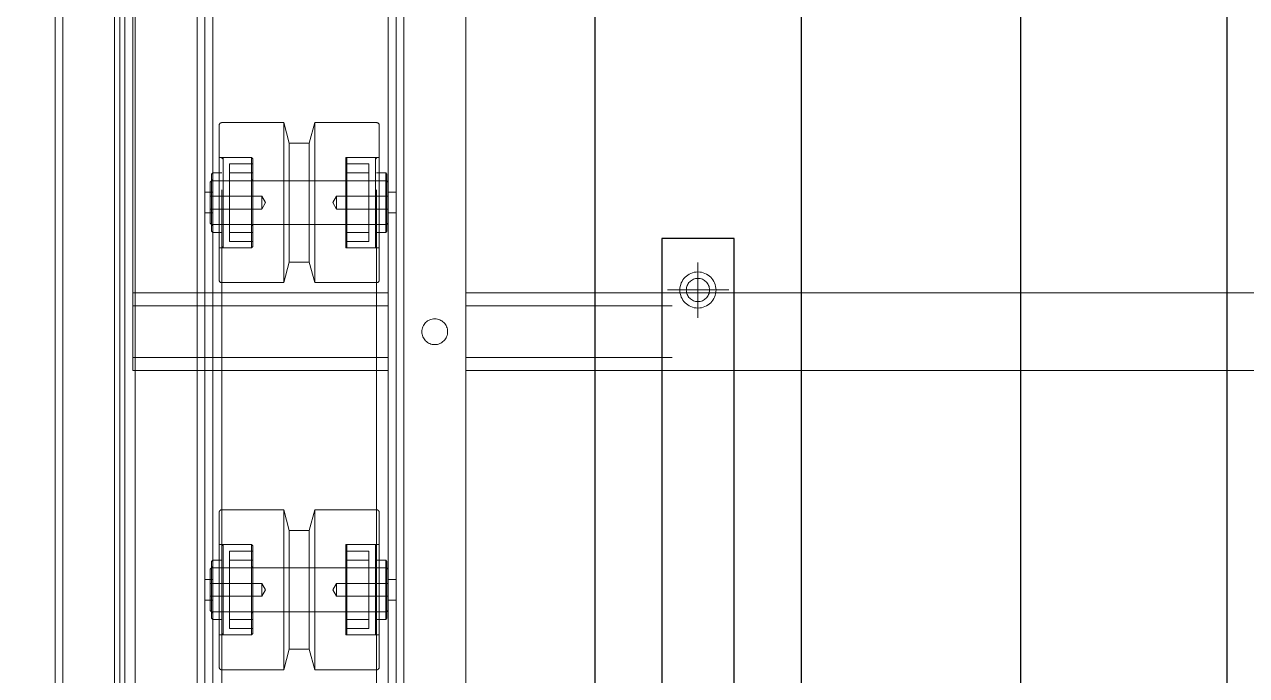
# Model space of a CAD drawing. Extents: x 539033 to 804858, y 468425 to 1263560.
# Drawn here: x 744105.3 to 744578.7, y 511020.8 to 511273.1 of the extents above; entities that cross this region are included whole.
import ezdxf

# ---------------------------------------------------------------- set-up
doc = ezdxf.new("R2010")
doc.units = 0
doc.header["$LTSCALE"] = 1000
doc.header["$MEASUREMENT"] = 0
for name, pattern in [('0', [0, 0]), ('ACAD_ISO02W100', [15, 12, -3]), ('ACAD_ISO04W100', [30, 24, -3, 0, -3])]:
    doc.linetypes.add(name, pattern=pattern)
doc.layers.get('0').update_dxf_attribs({"linetype": 'CONTINUOUS'})
for name, color, linetype, lineweight in [('点划线', 1, 'ACAD_ISO04W100', 15), ('粗实线', 7, '0', 30), ('虚线', 6, 'ACAD_ISO02W100', 18)]:
    doc.layers.add(name, color=color, linetype=linetype, lineweight=lineweight)

# ---------------------------------------------------------------- blocks, each defined once
blk = doc.blocks.new('A$C54714A9A')
at = {"layer": '虚线', "color": 0, "linetype": 'ACAD_ISO02W100', "lineweight": 15}
for p, q in [((855, 1374.76), (855, 1122.76)), ((885, 1374.76), (885, 1122.76)), ((855, 1122.76), (855, 1042.76)), ((860, 1122.76), (860, 1042.76)), ((880, 1122.76), (880, 1042.76)), ((885, 1122.76), (885, 1042.76)), ((1124, 1042.76), (64, 1042.76)), ((64, 1018.76), (1067, 1018.76)), ((917, 1018.76), (124, 1018.76)), ((1052, 1015.76), (72.97, 1015.76)), ((766, 1015.76), (766, 1012.76)), ((774, 1012.76), (774, 1015.76)), ((916, 1015.76), (916, 1012.76)), ((924, 1012.76), (924, 1015.76)), ((1052, 1012.76), (72.97, 1012.76)), ((740, 1009.26), (800, 1009.26)), ((752.5, 1009.26), (752.5, 996.26)), ((759, 1012.26), (758.5, 1011.76)), ((758.5, 1011.76), (758.5, 1009.26)), ((758.5, 1011.76), (781.5, 1011.76)), ((758.5, 1009.26), (758.5, 1008.26)), ((759, 1012.26), (781, 1012.26)), ((761, 1012.26), (761.5, 1011.76)), ((762, 1012.76), (761.5, 1012.26)), ((761.5, 1012.26), (761.5, 944.26)), ((761.5, 1011.76), (761.5, 996.76)), ((767.5, 1012.76), (767.5, 992.76)), ((772.5, 992.76), (772.5, 1012.76)), ((778.5, 1012.26), (778, 1012.76)), ((778.5, 1011.76), (779, 1012.26)), ((778.5, 944.26), (778.5, 1012.26)), ((778.5, 996.76), (778.5, 1011.76)), ((781.5, 1011.76), (781, 1012.26)), ((781.5, 1009.26), (781.5, 1011.76)), ((781.5, 1008.26), (781.5, 1009.26)), ((787.5, 996.26), (787.5, 1009.26)), ((855, 1012.76), (855, 1008.26)), ((860, 1012.76), (860, 1008.26)), ((880, 1012.76), (880, 1008.26)), ((885, 1012.76), (885, 1008.26)), ((890, 1009.26), (950, 1009.26)), ((902.5, 1009.26), (902.5, 996.26)), ((909, 1012.26), (908.5, 1011.76)), ((908.5, 1011.76), (908.5, 1009.26)), ((908.5, 1011.76), (931.5, 1011.76)), ((908.5, 1009.26), (908.5, 1008.26)), ((909, 1012.26), (931, 1012.26)), ((911, 1012.26), (911.5, 1011.76)), ((912, 1012.76), (911.5, 1012.26)), ((911.5, 1012.26), (911.5, 944.26)), ((911.5, 1011.76), (911.5, 996.76)), ((917.5, 1012.76), (917.5, 992.76)), ((922.5, 992.76), (922.5, 1012.76)), ((928.5, 1012.26), (928, 1012.76)), ((928.5, 1011.76), (929, 1012.26)), ((928.5, 944.26), (928.5, 1012.26)), ((928.5, 996.76), (928.5, 1011.76)), ((931.5, 1011.76), (931, 1012.26)), ((931.5, 1009.26), (931.5, 1011.76)), ((931.5, 1008.26), (931.5, 1009.26)), ((937.5, 996.26), (937.5, 1009.26)), ((45, 1008.26), (925, 1008.26)), ((739, 1008.26), (739, 984.26)), ((753, 1008.26), (752.5, 1007.76)), ((752.5, 1007.76), (787.5, 1007.76)), ((752.5, 1007.76), (752.5, 996.76)), ((755, 1005.26), (785, 1005.26)), ((755, 1005.26), (755, 996.26)), ((758.5, 1005.26), (758.5, 996.26)), ((781.5, 996.26), (781.5, 1005.26)), ((785, 996.26), (785, 1005.26)), ((787.5, 1007.76), (787, 1008.26)), ((787.5, 996.76), (787.5, 1007.76)), ((801, 984.26), (801, 1008.26)), ((855, 1008.26), (855, 948.26)), ((860, 1008.26), (860, 948.26)), ((880, 1008.26), (880, 948.26)), ((885, 1008.26), (885, 948.26)), ((889, 1008.26), (889, 984.26)), ((903, 1008.26), (902.5, 1007.76)), ((902.5, 1007.76), (937.5, 1007.76)), ((902.5, 1007.76), (902.5, 996.76)), ((905, 1005.26), (935, 1005.26)), ((905, 1005.26), (905, 996.26)), ((908.5, 1005.26), (908.5, 996.26)), ((931.5, 996.26), (931.5, 1005.26)), ((935, 996.26), (935, 1005.26)), ((937.5, 1007.76), (937, 1008.26)), ((937.5, 996.76), (937.5, 1007.76)), ((951, 984.26), (951, 1008.26)), ((752.5, 996.76), (787.5, 996.76)), ((752.5, 996.76), (753, 996.26)), ((752.5, 996.26), (787.5, 996.26)), ((761.5, 996.76), (761, 996.26)), ((761.5, 996.26), (761.5, 960.26)), ((779, 996.26), (778.5, 996.76)), ((778.5, 960.26), (778.5, 996.26)), ((787, 996.26), (787.5, 996.76)), ((902.5, 996.76), (937.5, 996.76)), ((902.5, 996.76), (903, 996.26)), ((902.5, 996.26), (937.5, 996.26)), ((911.5, 996.76), (911, 996.26)), ((911.5, 996.26), (911.5, 960.26)), ((929, 996.26), (928.5, 996.76)), ((928.5, 960.26), (928.5, 996.26)), ((937, 996.26), (937.5, 996.76)), ((767.5, 992.76), (768.2, 992.76)), ((767.5, 992.76), (770, 991.25)), ((768.2, 992.76), (772.5, 992.76)), ((770, 991.25), (772.5, 992.76)), ((917.5, 992.76), (918.2, 992.76)), ((917.5, 992.76), (920, 991.25)), ((918.2, 992.76), (922.5, 992.76)), ((920, 991.25), (922.5, 992.76)), ((739, 984.26), (801, 984.26)), ((739, 984.26), (747, 982.16)), ((747, 982.16), (793, 982.16)), ((747, 982.16), (747, 974.36)), ((793, 982.16), (801, 984.26)), ((793, 974.36), (793, 982.16)), ((889, 984.26), (951, 984.26)), ((889, 984.26), (897, 982.16)), ((897, 982.16), (943, 982.16)), ((897, 982.16), (897, 974.36)), ((943, 982.16), (951, 984.26)), ((943, 974.36), (943, 982.16)), ((747, 974.36), (739, 972.26)), ((739, 972.26), (801, 972.26)), ((739, 972.26), (739, 948.26)), ((747, 974.36), (793, 974.36)), ((801, 972.26), (793, 974.36)), ((801, 948.26), (801, 972.26)), ((897, 974.36), (889, 972.26)), ((889, 972.26), (951, 972.26)), ((889, 972.26), (889, 948.26)), ((897, 974.36), (943, 974.36)), ((951, 972.26), (943, 974.36)), ((951, 948.26), (951, 972.26)), ((770, 965.26), (767.5, 963.76)), ((772.5, 963.76), (767.5, 963.76)), ((767.5, 963.76), (767.5, 943.76)), ((772.5, 963.76), (770, 965.26)), ((772.5, 943.76), (772.5, 963.76)), ((920, 965.26), (917.5, 963.76)), ((922.5, 963.76), (917.5, 963.76)), ((917.5, 963.76), (917.5, 943.76)), ((922.5, 963.76), (920, 965.26)), ((922.5, 943.76), (922.5, 963.76)), ((753, 960.26), (752.5, 959.76)), ((753, 960.26), (752.5, 959.76)), ((787.5, 959.76), (752.5, 959.76)), ((752.5, 959.76), (752.5, 948.76)), ((752.5, 959.76), (752.5, 947.26)), ((787, 960.26), (753, 960.26)), ((755, 960.26), (755, 951.26)), ((758.5, 960.26), (758.5, 951.26)), ((761, 960.26), (761.5, 959.76)), ((761.5, 959.76), (761.5, 944.76)), ((778.5, 959.76), (779, 960.26)), ((778.5, 944.76), (778.5, 959.76)), ((781.5, 951.26), (781.5, 960.26)), ((785, 951.26), (785, 960.26)), ((787.5, 959.76), (787, 960.26)), ((787.5, 959.76), (787, 960.26)), ((787.5, 948.76), (787.5, 959.76)), ((787.5, 947.26), (787.5, 959.76)), ((903, 960.26), (902.5, 959.76)), ((903, 960.26), (902.5, 959.76)), ((937.5, 959.76), (902.5, 959.76)), ((902.5, 959.76), (902.5, 948.76)), ((902.5, 959.76), (902.5, 947.26)), ((937, 960.26), (903, 960.26)), ((905, 960.26), (905, 951.26)), ((908.5, 960.26), (908.5, 951.26)), ((911, 960.26), (911.5, 959.76)), ((911.5, 959.76), (911.5, 944.76)), ((928.5, 959.76), (929, 960.26)), ((928.5, 944.76), (928.5, 959.76)), ((931.5, 951.26), (931.5, 960.26)), ((935, 951.26), (935, 960.26)), ((937.5, 959.76), (937, 960.26)), ((937.5, 959.76), (937, 960.26)), ((937.5, 948.76), (937.5, 959.76)), ((937.5, 947.26), (937.5, 959.76)), ((45, 948.26), (925, 948.26)), ((740, 947.26), (800, 947.26)), ((787.5, 948.76), (752.5, 948.76)), ((752.5, 948.76), (753, 948.26)), ((785, 951.26), (755, 951.26)), ((758.5, 948.26), (758.5, 947.26)), ((758.5, 947.26), (758.5, 944.76)), ((781.5, 947.26), (781.5, 948.26)), ((781.5, 944.76), (781.5, 947.26)), ((787, 948.26), (787.5, 948.76)), ((855, 948.26), (855, 944.76)), ((860, 948.26), (860, 944.76)), ((880, 948.26), (880, 944.76)), ((885, 948.26), (885, 944.76)), ((890, 947.26), (950, 947.26)), ((937.5, 948.76), (902.5, 948.76)), ((902.5, 948.76), (903, 948.26)), ((935, 951.26), (905, 951.26)), ((908.5, 948.26), (908.5, 947.26)), ((908.5, 947.26), (908.5, 944.76)), ((931.5, 947.26), (931.5, 948.26)), ((931.5, 944.76), (931.5, 947.26)), ((937, 948.26), (937.5, 948.76)), ((1052, 944.76), (126, 944.76)), ((758.5, 944.76), (759, 944.26)), ((781, 944.26), (759, 944.26)), ((761.5, 944.76), (761, 944.26)), ((761.5, 944.26), (762, 943.76)), ((778, 943.76), (762, 943.76)), ((766, 944.76), (766, 941.76)), ((774, 941.76), (774, 944.76)), ((778, 943.76), (778.5, 944.26)), ((779, 944.26), (778.5, 944.76)), ((781, 944.26), (781.5, 944.76)), ((855, 944.76), (855, 914.76)), ((860, 944.76), (860, 914.76)), ((880, 944.76), (880, 914.76)), ((885, 944.76), (885, 914.76)), ((908.5, 944.76), (909, 944.26)), ((931, 944.26), (909, 944.26)), ((911.5, 944.76), (911, 944.26)), ((911.5, 944.26), (912, 943.76)), ((928, 943.76), (912, 943.76)), ((916, 944.76), (916, 941.76)), ((924, 941.76), (924, 944.76)), ((928, 943.76), (928.5, 944.26)), ((929, 944.26), (928.5, 944.76)), ((931, 944.26), (931.5, 944.76)), ((917, 938.76), (116, 938.76)), ((116, 938.76), (1067, 938.76)), ((1052, 941.76), (126, 941.76)), ((1124, 914.76), (116, 914.76)), ((855, 914.76), (855, 913.76)), ((860, 913.76), (855, 913.76)), ((860, 914.76), (860, 913.76)), ((880, 913.76), (860, 913.76)), ((880, 914.76), (880, 913.76)), ((885, 913.76), (880, 913.76)), ((885, 914.76), (885, 913.76)), ((1094, 913.76), (885, 913.76)), ((1124, 910.76), (116, 910.76)), ((1155, 906.76), (10, 906.76)), ((967, 908.76), (116, 908.76)), ((1117, 908.76), (116, 908.76)), ((1175, 886.76), (10, 886.76)), ((1175, 886.76), (10, 886.76)), ((1178, 883.76), (10, 883.76))]:
    blk.add_line(p, q, dxfattribs=at)
blk.add_circle((870, 1030.76), 5, dxfattribs=at)
for centre, start, end in [((740, 1008.26), 90, 180), ((800, 1008.26), 0, 90), ((890, 1008.26), 90, 180), ((950, 1008.26), 0, 90), ((740, 948.26), 180, 270), ((800, 948.26), 270, 0), ((890, 948.26), 180, 270), ((950, 948.26), 270, 0)]:
    blk.add_arc(centre, 1, start, end, dxfattribs=at)
blk = doc.blocks.new('A$C4A606B1F')
at = {"layer": '虚线'}
for p, q in [((1981.97, 60.2), (144.09, 60.2)), ((1981.97, 32.2), (144.09, 32.2))]:
    blk.add_line(p, q, dxfattribs=at)
at = {"layer": '虚线', "ltscale": 0.27}
for p, q in [((1961.97, 34.31), (1961.97, 58.18)), ((1981.97, 60.2), (1981.97, 32.2)), ((1972.62, 46.16), (1951.22, 46.16))]:
    blk.add_line(p, q, dxfattribs=at)
at = {"layer": '虚线'}
for radius in [7, 4.5]:
    blk.add_circle((1961.97, 46.16), radius, dxfattribs=at)
blk = doc.blocks.new('A$C54FB0A97')
at = {"layer": '粗实线'}
for p, q in [((3035, 1200), (1008.1, 1200)), ((3035, 1120), (1008.1, 1120))]:
    blk.add_line(p, q, dxfattribs=at)
for points in [[(85, 1365), (3035, 1365), (3035, 85), (85, 85)], [(1008.1, 1174), (2479.72, 1174), (2479.72, 1146), (1008.1, 1146)]]:
    blk.add_lwpolyline(points, close=True, dxfattribs=at)
blk.add_lwpolyline([(165, 1200), (165, 1285), (2955, 1285), (2955, 1200)], dxfattribs=at)
at = {"layer": '点划线'}
blk.add_blockref('A$C4A606B1F', (497.75, 1113.8), dxfattribs=at)
blk = doc.blocks.new('A$C0E4615E3')
at = {"color": 0, "ltscale": 100}
blk.add_blockref('A$C54FB0A97', (360, 0), dxfattribs=at)

msp = doc.modelspace()

# ---------------------------------------------------------------- block references
at = {"xscale": -1, "rotation": 270}
for name, p in [('A$C0E4615E3', (743206.2, 508350.46)), ('A$C54714A9A', (743233.45, 510284.02))]:
    msp.add_blockref(name, p, dxfattribs=at)

doc.saveas('drawing.dxf')
